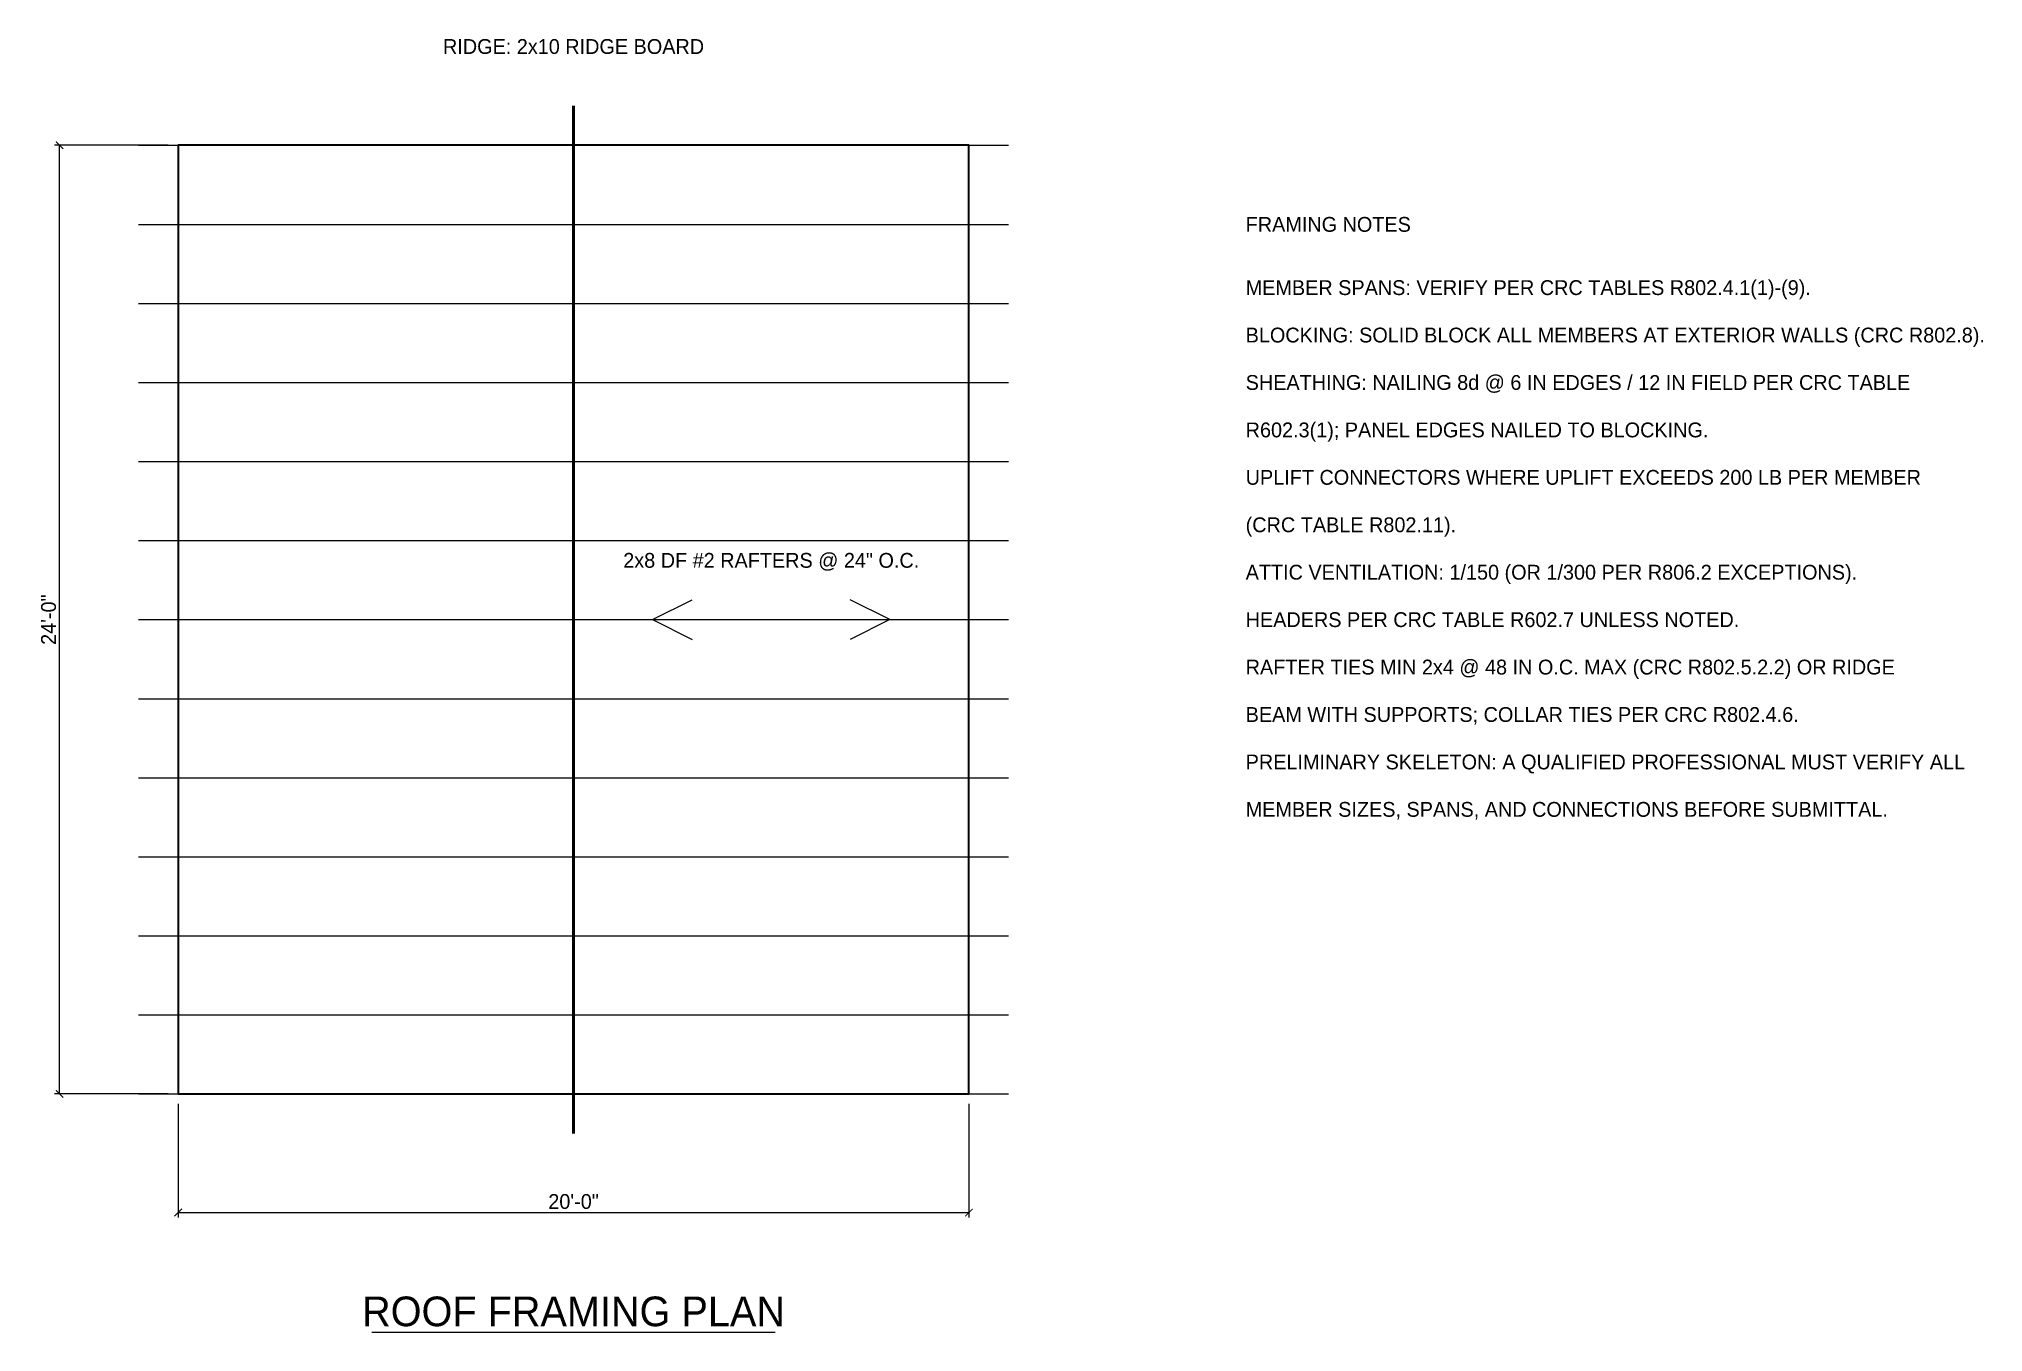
# Model space of a CAD drawing. Header units: metres. Extents: x -3.5 to 45.7, y -6 to 26.7.
import ezdxf
from ezdxf.enums import TextEntityAlignment as Align

# ---------------------------------------------------------------- set-up
doc = ezdxf.new("R2010")
doc.units = ezdxf.units.M
for name, color, linetype, lineweight in [('A-ANNO-DIMS', 3, 'Continuous', 13), ('A-ANNO-TEXT', 7, 'Continuous', 18), ('S-FRAM', 7, 'Continuous', 35), ('S-FRAM-RAFT', 8, 'Continuous', 18), ('S-FRAM-RIDG', 7, 'Continuous', 50)]:
    doc.layers.add(name, color=color, linetype=linetype, lineweight=lineweight)
doc.dimstyles.new('CODEFRAME', dxfattribs={"dimtxt": 0.375, "dimasz": 0.1875, "dimexe": 0.125, "dimexo": 0.25, "dimgap": 0.09, "dimtad": 1, "dimdec": 1, "dimblk": 'ARCHTICK', "dimcen": 2.5, "dimazin": 3, "dimtfac": 1, "dimtmove": 0, "dimatfit": 3})

# ---------------------------------------------------------------- blocks, each defined once
blk = doc.blocks.new('_ARCHTICK')
at = {"color": 0, "linetype": 'BYBLOCK', "const_width": 0.15}
blk.add_lwpolyline([(-0.5, -0.5), (0.5, 0.5)], dxfattribs=at)

msp = doc.modelspace()

# ---------------------------------------------------------------- linework, layer by layer
at = {"layer": 'A-ANNO-TEXT'}
for p, q in [((12, 12), (13, 12.5)), ((18, 12), (17, 12.5)), ((12, 12), (18, 12)), ((12, 12), (13, 11.5)), ((18, 12), (17, 11.5)), ((4.9, -6.025), (15.1, -6.025))]:
    msp.add_line(p, q, dxfattribs=at)
at = {"layer": 'S-FRAM'}
msp.add_lwpolyline([(0, 0), (20, 0), (20, 24), (0, 24)], close=True, dxfattribs=at)
at = {"layer": 'S-FRAM-RAFT'}
for p, q in [((-1, 24), (21, 24)), ((-1, 22), (21, 22)), ((-1, 20), (21, 20)), ((-1, 18), (21, 18)), ((-1, 16), (21, 16)), ((-1, 14), (21, 14)), ((-1, 12), (21, 12)), ((-1, 10), (21, 10)), ((-1, 8), (21, 8)), ((-1, 6), (21, 6)), ((-1, 4), (21, 4)), ((-1, 2), (21, 2)), ((-1, 0), (21, 0))]:
    msp.add_line(p, q, dxfattribs=at)
at = {"layer": 'S-FRAM-RIDG'}
msp.add_line((10, -1), (10, 25), dxfattribs=at)

# ---------------------------------------------------------------- texts
at = {"layer": 'A-ANNO-TEXT'}
for s, height, p in [('RIDGE: 2x10 RIDGE BOARD', 0.375, (10, 26.5)), ('2x8 DF #2 RAFTERS @ 24" O.C.', 0.375, (15, 13.5)), ('ROOF FRAMING PLAN', 0.75, (10, -5.5))]:
    msp.add_text(s, height=height, dxfattribs=at).set_placement(p, align=Align.MIDDLE_CENTER)
for s, p in [('FRAMING NOTES', (27, 22)), ('MEMBER SPANS: VERIFY PER CRC TABLES R802.4.1(1)-(9).', (27, 20.4)), ('BLOCKING: SOLID BLOCK ALL MEMBERS AT EXTERIOR WALLS (CRC R802.8).', (27, 19.2)), ('SHEATHING: NAILING 8d @ 6 IN EDGES / 12 IN FIELD PER CRC TABLE', (27, 18)), ('R602.3(1); PANEL EDGES NAILED TO BLOCKING.', (27, 16.8)), ('UPLIFT CONNECTORS WHERE UPLIFT EXCEEDS 200 LB PER MEMBER', (27, 15.6)), ('(CRC TABLE R802.11).', (27, 14.4)), ('ATTIC VENTILATION: 1/150 (OR 1/300 PER R806.2 EXCEPTIONS).', (27, 13.2)), ('HEADERS PER CRC TABLE R602.7 UNLESS NOTED.', (27, 12)), ('RAFTER TIES MIN 2x4 @ 48 IN O.C. MAX (CRC R802.5.2.2) OR RIDGE', (27, 10.8)), ('BEAM WITH SUPPORTS; COLLAR TIES PER CRC R802.4.6.', (27, 9.6)), ('PRELIMINARY SKELETON: A QUALIFIED PROFESSIONAL MUST VERIFY ALL', (27, 8.4)), ('MEMBER SIZES, SPANS, AND CONNECTIONS BEFORE SUBMITTAL.', (27, 7.2))]:
    msp.add_text(s, height=0.375, dxfattribs=at).set_placement(p, align=Align.MIDDLE_LEFT)

# ---------------------------------------------------------------- dimensions: what is measured, and where the dimension line sits
at = {"layer": 'A-ANNO-DIMS'}
msp.add_linear_dim(base=(-3, 0), p1=(0, 0), p2=(0, 24), angle=90, text='24\'-0"', dimstyle='CODEFRAME', dxfattribs=at).render()
msp.add_linear_dim(base=(0, -3), p1=(0, 0), p2=(20, 0), text='20\'-0"', dimstyle='CODEFRAME', dxfattribs=at).render()

doc.saveas('drawing.dxf')
